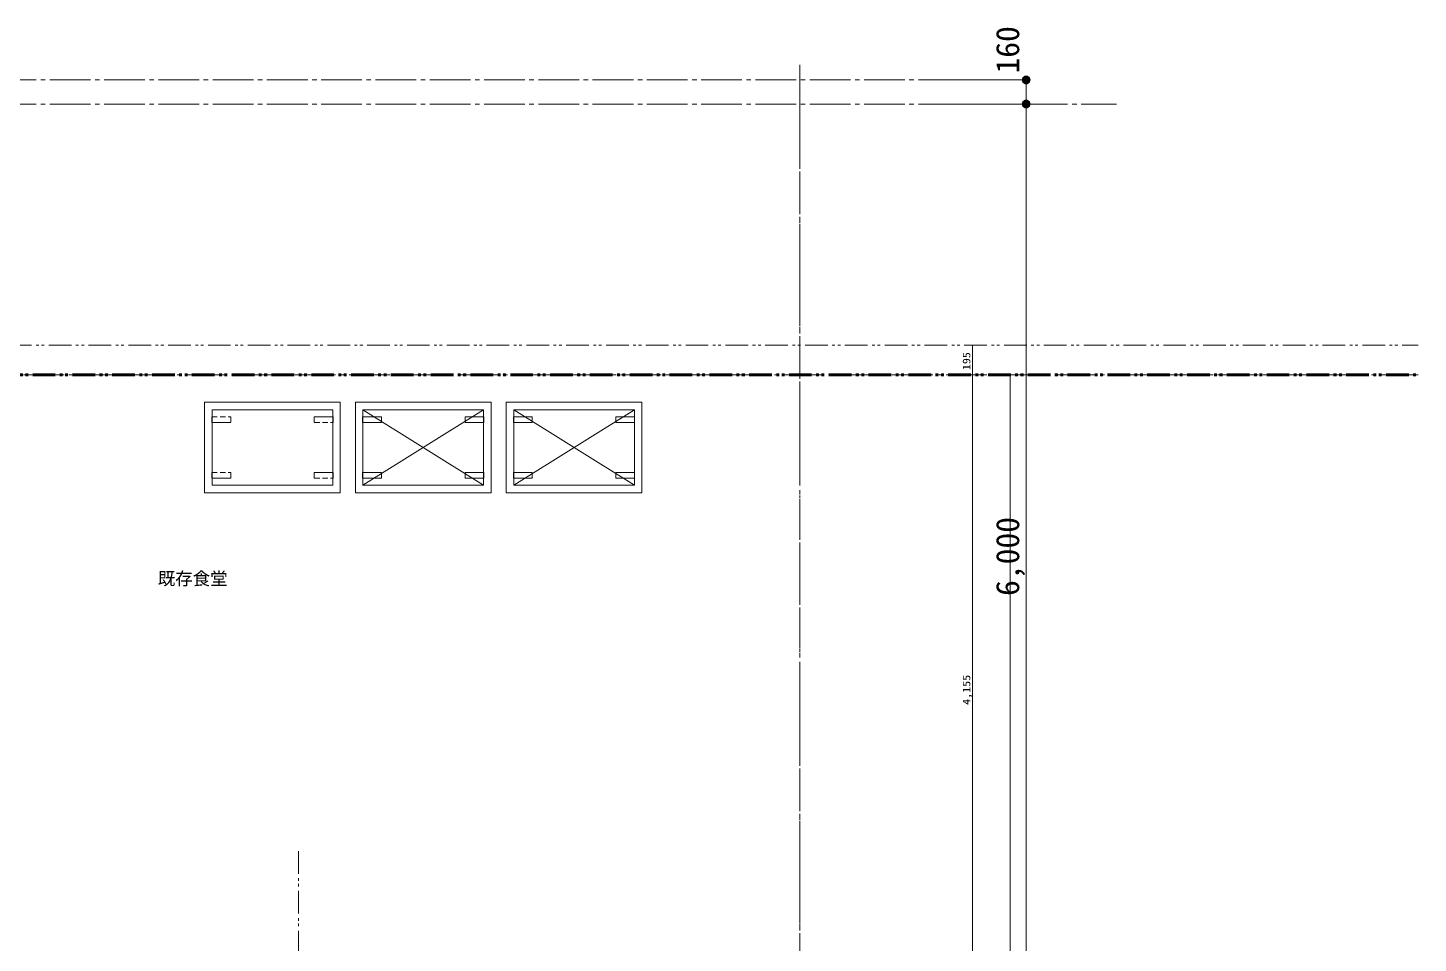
# Model space of a CAD drawing. Units: millimetres at full size, sheet at 1:30. Extents: x -16828 to 149130, y 47892 to 100313.
# Drawn here: x 26464 to 35685, y 59780 to 65851 of the extents above; entities that cross this region are included whole.
import ezdxf
from ezdxf.enums import TextEntityAlignment as Align

# ---------------------------------------------------------------- set-up
doc = ezdxf.new("R2010")
doc.units = ezdxf.units.MM
doc.header["$LTSCALE"] = 30
for name, pattern in [('CHAIN2', [12, 9, -1, 1, -1]), ('DASHED1', [1.8, 1.2, -0.6]), ('DOUBLE_CHAIN1', [8.8, 5, -1, 0.6, -0.6, 0.6, -1])]:
    doc.linetypes.add(name, pattern=pattern)
for name, color, linetype, lineweight in [('0-0', 7, 'CHAIN2', 15), ('0-8', 7, 'Continuous', 15), ('2-0_通芯', 7, 'DOUBLE_CHAIN1', 15), ('2-2_間仕切り芯', 7, 'DOUBLE_CHAIN1', 15), ('3-A_AIHO34-移動式板金', 7, 'Continuous', 15), ('3-B_AIHO37-移動式板金隠れ線', 7, 'DASHED1', 15), ('3-C_AIHO34-移動式板金LL', 7, 'Continuous', 15), ('3-D_AIHO47-移動式板金アウトライン', 7, 'DASHED1', 15), ('3-E_AIHO48-厨房機器既設品', 7, 'Continuous', 15)]:
    doc.layers.add(name, color=color, linetype=linetype, lineweight=lineweight)
doc.layers.add('4-8_AIHO12-部屋名', color=7, linetype='Continuous')
doc.styles.add('ＭＳ ゴシック', font='')
doc.styles.get('ＭＳ ゴシック').set_extended_font_data('MS Gothic')

msp = doc.modelspace()

# ---------------------------------------------------------------- linework, layer by layer
at = {"layer": '0-0'}
for p, q in [((31584.96, 65605.86), (31584.96, 56653.83)), ((11849.96, 65505.86), (32584.96, 65505.86)), ((-9565.04, 63550.86), (35684.96, 63550.86))]:
    msp.add_line(p, q, dxfattribs=at)
at = {"layer": '0-8'}
for p, q in [((33084.96, 65505.86), (32584.96, 65505.86)), ((33084.96, 59345.86), (33084.96, 65505.86)), ((33084.96, 65345.86), (32584.96, 65345.86))]:
    msp.add_line(p, q, dxfattribs=at)
at = {"layer": '0-8', "linetype": 'CHAIN2'}
msp.add_line((11849.96, 65345.86), (33684.96, 65345.86), dxfattribs=at)
at = {"layer": '0-8', "color": 4}
for points in [[(33054.96, 65505.86), (33075.69, 65534.39), (33060.69, 65523.49)], [(33075.69, 65534.39), (33054.96, 65505.86), (33060.69, 65488.23)], [(33060.69, 65488.23), (33109.23, 65488.23), (33075.69, 65534.39)], [(33109.23, 65488.23), (33060.69, 65488.23), (33094.23, 65477.33)], [(33094.23, 65477.33), (33060.69, 65488.23), (33075.69, 65477.33)], [(33094.23, 65534.39), (33075.69, 65534.39), (33109.23, 65488.23)], [(33109.23, 65488.23), (33114.96, 65505.86), (33094.23, 65534.39)], [(33109.23, 65523.49), (33094.23, 65534.39), (33114.96, 65505.86)], [(33060.69, 65363.49), (33054.96, 65345.86), (33075.69, 65317.33)], [(33075.69, 65317.33), (33054.96, 65345.86), (33060.69, 65328.23)], [(33075.69, 65374.39), (33060.69, 65363.49), (33109.23, 65363.49)], [(33060.69, 65363.49), (33075.69, 65317.33), (33109.23, 65363.49)], [(33094.23, 65374.39), (33075.69, 65374.39), (33109.23, 65363.49)], [(33075.69, 65317.33), (33094.23, 65317.33), (33109.23, 65363.49)], [(33109.23, 65363.49), (33094.23, 65317.33), (33114.96, 65345.86)], [(33114.96, 65345.86), (33094.23, 65317.33), (33109.23, 65328.23)]]:
    msp.add_solid(points, dxfattribs=at)
at = {"layer": '2-0_通芯'}
for p, q in [((31584.96, 65605.86), (31584.96, 56653.83)), ((-9565.04, 63745.86), (35684.96, 63745.86))]:
    msp.add_line(p, q, dxfattribs=at)
at = {"layer": '2-0_通芯', "linetype": 'Continuous'}
for p, q in [((32729.96, 63745.86), (32729.96, 55500.86)), ((32979.96, 50950.86), (32979.96, 63550.86))]:
    msp.add_line(p, q, dxfattribs=at)
at = {"layer": '2-0_通芯', "color": 1, "lineweight": 60}
msp.add_line((-10727.74, 63550.86), (35684.96, 63550.86), dxfattribs=at)
at = {"layer": '2-2_間仕切り芯'}
msp.add_line((28259.96, 60390.92), (28259.96, 50005.86), dxfattribs=at)
at = {"layer": '3-A_AIHO34-移動式板金'}
for p, q in [((27636.55, 63367.54), (28536.55, 63367.54)), ((27636.55, 63367.54), (27636.55, 62767.54)), ((28536.55, 63367.54), (28536.55, 62767.54)), ((28636.55, 63367.54), (29536.55, 63367.54)), ((28636.55, 63367.54), (28636.55, 62767.54)), ((29636.55, 63367.54), (30536.55, 63367.54)), ((29636.55, 63367.54), (29636.55, 62767.54)), ((27636.55, 62767.54), (28536.55, 62767.54))]:
    msp.add_line(p, q, dxfattribs=at)
at = {"layer": '3-B_AIHO37-移動式板金隠れ線'}
for p, q in [((27684.55, 63271.54), (27809.55, 63271.54)), ((27684.55, 63271.54), (27684.55, 63233.54)), ((27809.55, 63271.54), (27809.55, 63233.54)), ((28363.55, 63271.54), (28488.55, 63271.54)), ((28363.55, 63271.54), (28363.55, 63233.54)), ((28488.55, 63271.54), (28488.55, 63233.54)), ((27684.55, 63233.54), (27809.55, 63233.54)), ((28363.55, 63233.54), (28488.55, 63233.54)), ((27684.55, 62901.54), (27809.55, 62901.54)), ((27684.55, 62901.54), (27684.55, 62863.54)), ((27809.55, 62901.54), (27809.55, 62863.54)), ((28363.55, 62901.54), (28488.55, 62901.54)), ((28363.55, 62901.54), (28363.55, 62863.54)), ((28488.55, 62901.54), (28488.55, 62863.54)), ((27684.55, 62863.54), (27809.55, 62863.54)), ((28363.55, 62863.54), (28488.55, 62863.54))]:
    msp.add_line(p, q, dxfattribs=at)
at = {"layer": '3-C_AIHO34-移動式板金LL'}
for p, q in [((27686.55, 63317.54), (28486.55, 63317.54)), ((27686.55, 63317.54), (27686.55, 62817.54)), ((28486.55, 63317.54), (28486.55, 62817.54)), ((27686.55, 62817.54), (28486.55, 62817.54))]:
    msp.add_line(p, q, dxfattribs=at)
at = {"layer": '3-D_AIHO47-移動式板金アウトライン', "linetype": 'Continuous'}
for points in [[(27636.55, 62767.54), (28536.55, 62767.54), (28536.55, 63367.54), (27636.55, 63367.54)], [(27686.55, 62817.54), (28486.55, 62817.54), (28486.55, 63317.54), (27686.55, 63317.54)]]:
    msp.add_lwpolyline(points, close=True, dxfattribs=at)
at = {"layer": '3-D_AIHO47-移動式板金アウトライン'}
for points in [[(27684.55, 63271.54), (27809.55, 63271.54), (27809.55, 63233.54), (27684.55, 63233.54)], [(28363.55, 63233.54), (28488.55, 63233.54), (28488.55, 63271.54), (28363.55, 63271.54)], [(27809.55, 62863.54), (27684.55, 62863.54), (27684.55, 62901.54), (27809.55, 62901.54)], [(28363.55, 62863.54), (28488.55, 62863.54), (28488.55, 62901.54), (28363.55, 62901.54)]]:
    msp.add_lwpolyline(points, close=True, dxfattribs=at)
at = {"layer": '3-E_AIHO48-厨房機器既設品'}
for p, q in [((29536.55, 63367.54), (29536.55, 62767.54)), ((30536.55, 63367.54), (30536.55, 62767.54)), ((28684.55, 63271.54), (28809.55, 63271.54)), ((28684.55, 63271.54), (28684.55, 63233.54)), ((28686.55, 63317.54), (29486.55, 63317.54)), ((28686.55, 63317.54), (28686.55, 62817.54)), ((29486.55, 63317.54), (28686.55, 62817.54)), ((28686.55, 63317.54), (29486.55, 62817.54)), ((28809.55, 63271.54), (28809.55, 63233.54)), ((29363.55, 63271.54), (29488.55, 63271.54)), ((29363.55, 63271.54), (29363.55, 63233.54)), ((29486.55, 63317.54), (29486.55, 62817.54)), ((29488.55, 63271.54), (29488.55, 63233.54)), ((29684.55, 63271.54), (29809.55, 63271.54)), ((29684.55, 63271.54), (29684.55, 63233.54)), ((29686.55, 63317.54), (30486.55, 63317.54)), ((29686.55, 63317.54), (29686.55, 62817.54)), ((30486.55, 63317.54), (29686.55, 62817.54)), ((29686.55, 63317.54), (30486.55, 62817.54)), ((29809.55, 63271.54), (29809.55, 63233.54)), ((30363.55, 63271.54), (30488.55, 63271.54)), ((30363.55, 63271.54), (30363.55, 63233.54)), ((30486.55, 63317.54), (30486.55, 62817.54)), ((30488.55, 63271.54), (30488.55, 63233.54)), ((28684.55, 63233.54), (28809.55, 63233.54)), ((29363.55, 63233.54), (29488.55, 63233.54)), ((29684.55, 63233.54), (29809.55, 63233.54)), ((30363.55, 63233.54), (30488.55, 63233.54)), ((28684.55, 62901.54), (28809.55, 62901.54)), ((28684.55, 62901.54), (28684.55, 62863.54)), ((28809.55, 62901.54), (28809.55, 62863.54)), ((29363.55, 62901.54), (29488.55, 62901.54)), ((29363.55, 62901.54), (29363.55, 62863.54)), ((29488.55, 62901.54), (29488.55, 62863.54)), ((29684.55, 62901.54), (29809.55, 62901.54)), ((29684.55, 62901.54), (29684.55, 62863.54)), ((29809.55, 62901.54), (29809.55, 62863.54)), ((30363.55, 62901.54), (30488.55, 62901.54)), ((30363.55, 62901.54), (30363.55, 62863.54)), ((30488.55, 62901.54), (30488.55, 62863.54)), ((28684.55, 62863.54), (28809.55, 62863.54)), ((28686.55, 62817.54), (29486.55, 62817.54)), ((29363.55, 62863.54), (29488.55, 62863.54)), ((29684.55, 62863.54), (29809.55, 62863.54)), ((29686.55, 62817.54), (30486.55, 62817.54)), ((30363.55, 62863.54), (30488.55, 62863.54)), ((28636.55, 62767.54), (29536.55, 62767.54)), ((29636.55, 62767.54), (30536.55, 62767.54))]:
    msp.add_line(p, q, dxfattribs=at)
for points in [[(28636.55, 62767.54), (29536.55, 62767.54), (29536.55, 63367.54), (28636.55, 63367.54)], [(29636.55, 62767.54), (30536.55, 62767.54), (30536.55, 63367.54), (29636.55, 63367.54)], [(28686.55, 62817.54), (29486.55, 62817.54), (29486.55, 63317.54), (28686.55, 63317.54)], [(29686.55, 62817.54), (30486.55, 62817.54), (30486.55, 63317.54), (29686.55, 63317.54)]]:
    msp.add_lwpolyline(points, close=True, dxfattribs=at)
at = {"layer": '3-E_AIHO48-厨房機器既設品', "linetype": 'DASHED1'}
for points in [[(28684.55, 63271.54), (28809.55, 63271.54), (28809.55, 63233.54), (28684.55, 63233.54)], [(29363.55, 63233.54), (29488.55, 63233.54), (29488.55, 63271.54), (29363.55, 63271.54)], [(29684.55, 63271.54), (29809.55, 63271.54), (29809.55, 63233.54), (29684.55, 63233.54)], [(30363.55, 63233.54), (30488.55, 63233.54), (30488.55, 63271.54), (30363.55, 63271.54)], [(28809.55, 62863.54), (28684.55, 62863.54), (28684.55, 62901.54), (28809.55, 62901.54)], [(29363.55, 62863.54), (29488.55, 62863.54), (29488.55, 62901.54), (29363.55, 62901.54)], [(29809.55, 62863.54), (29684.55, 62863.54), (29684.55, 62901.54), (29809.55, 62901.54)], [(30363.55, 62863.54), (30488.55, 62863.54), (30488.55, 62901.54), (30363.55, 62901.54)]]:
    msp.add_lwpolyline(points, close=True, dxfattribs=at)

# ---------------------------------------------------------------- texts
at = {"layer": '0-8', "style": 'ＭＳ ゴシック'}
for s, p in [('160', (33084.96, 65548.25)), ('6,000', (33084.96, 62083.36))]:
    msp.add_text(s, height=154, rotation=90, dxfattribs=at).set_placement(p, align=Align.BOTTOM_LEFT)
at = {"layer": '2-0_通芯', "style": 'ＭＳ ゴシック', "width": 1.15}
for s, p in [('195', (32729.96, 63580.86)), ('4,155', (32729.96, 61360.86))]:
    msp.add_text(s, height=50.95, rotation=90, dxfattribs=at).set_placement(p, align=Align.BOTTOM_LEFT)
at = {"layer": '4-8_AIHO12-部屋名', "style": 'ＭＳ ゴシック'}
msp.add_text('既存食堂', height=84.92, dxfattribs=at).set_placement((27325.95, 62130.66), align=Align.BOTTOM_LEFT)

doc.saveas('drawing.dxf')
